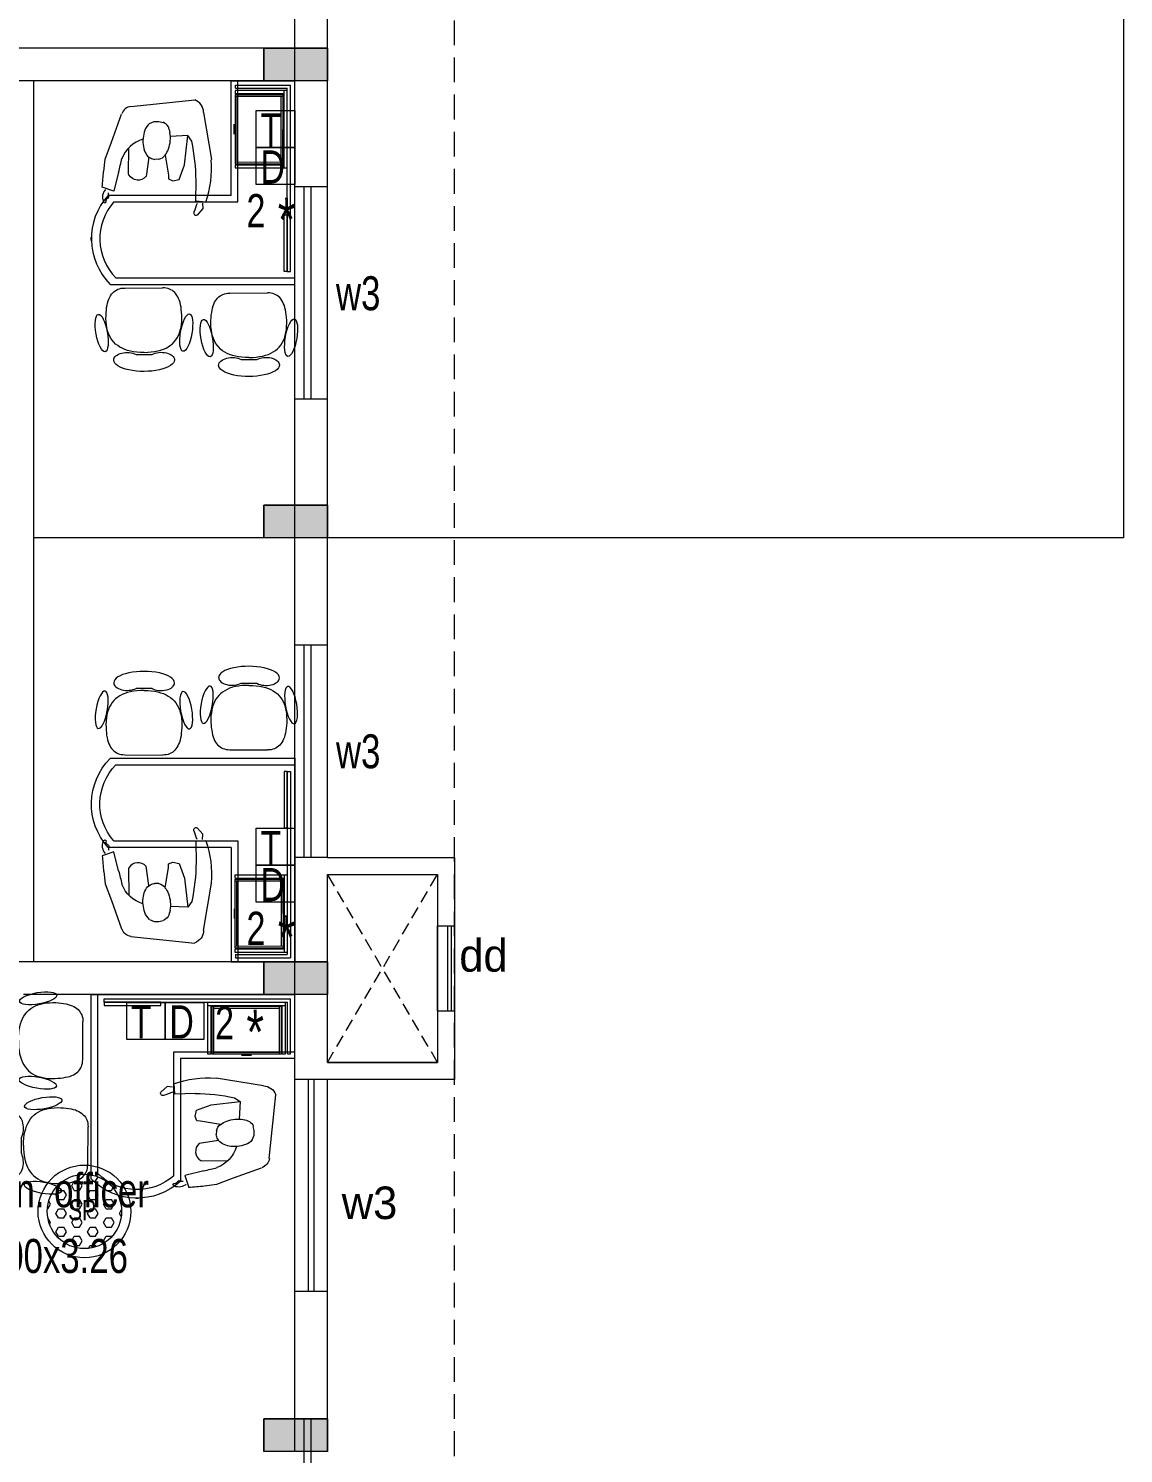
# Model space of a CAD drawing. Header units: metres. Extents: x 191982 to 427160, y -8904 to 80370.
# Drawn here: x 419413 to 427160, y 22497 to 32572 of the extents above; entities that cross this region are included whole.
import ezdxf

# ---------------------------------------------------------------- set-up
doc = ezdxf.new("R2010")
doc.units = ezdxf.units.M
doc.header["$LTSCALE"] = 700
doc.header["$MEASUREMENT"] = 0
doc.linetypes.add('DASHED2', pattern=[0.375, 0.25, -0.125])
doc.linetypes.add('HIDDEN2', pattern=[0.1875, 0.125, -0.0625])
doc.layers.get('0').update_dxf_attribs({"lineweight": 9})
for name, color, linetype, lineweight in [('FURNITURE', 7, 'Continuous', 9), ('MAIN GATE', 7, 'Continuous', 9), ('NEW PLANS', 7, 'Continuous', 9), ('PLAN', 7, 'Continuous', 9)]:
    doc.layers.add(name, color=color, linetype=linetype, lineweight=lineweight)
doc.styles.add('RVR', font='MOD20.TTF')
doc.styles.get("Standard").update_dxf_attribs({"font": 'swisscl.ttf'})

# ---------------------------------------------------------------- blocks, each defined once
blk = doc.blocks.new('DAS')
at = {"layer": 'MAIN GATE'}
h = blk.add_hatch(dxfattribs=at)
h.set_pattern_fill('HEX', color=1, scale=0.3, style=0)
h.paths.add_polyline_path([(-3163.779, -2.2, 1), (-3163.253, -2.2, 1)])
at = {"layer": 'MAIN GATE', "color": 5}
for radius in [0.328, 0.263]:
    blk.add_circle((-3163.516, -2.2), radius, dxfattribs=at)
at = {"layer": 'NEW PLANS', "color": 7}
blk.add_text('SP', height=0.144, dxfattribs=at).set_placement((-3163.631, -2.262))
blk = doc.blocks.new('ws')
at = {"layer": 'FURNITURE'}
for p, q in [((668705, 47927), (667265, 47927)), ((667265, 47477), (667265, 47927)), ((667295, 47508), (667295, 47897)), ((668613, 47897), (667295, 47897)), ((667318, 47508), (667318, 47874)), ((668613, 47874), (667318, 47874)), ((667333, 47874), (667333, 47506)), ((667881, 47874), (667333, 47874)), ((667881, 47506), (667881, 47874)), ((668213, 47874), (668613, 47874)), ((668213, 47851), (668213, 47874)), ((668613, 47874), (668613, 47897)), ((668613, 47874), (668613, 47851)), ((668659, 46660), (668659, 47927)), ((668705, 46621), (668705, 47927)), ((667881, 47851), (667333, 47851)), ((667356, 47851), (667356, 47506)), ((667363, 47844), (667363, 47506)), ((667851, 47843), (667363, 47844)), ((667376, 47844), (667375, 47506)), ((667839, 47831), (667376, 47831)), ((667838, 47506), (667839, 47843)), ((667851, 47506), (667851, 47843)), ((667858, 47506), (667858, 47851)), ((668613, 47851), (668213, 47851)), ((668121, 47523), (667265, 47523)), ((668075, 47477), (667265, 47477)), ((667318, 47508), (667295, 47508)), ((667333, 47506), (667356, 47506)), ((667363, 47506), (667851, 47506)), ((667375, 47518), (667838, 47518)), ((667642, 47499), (667572, 47499)), ((667858, 47506), (667881, 47506)), ((668075, 47477), (668075, 46606)), ((668121, 46646), (668121, 47523)), ((668393, 46487), (668371, 46487))]:
    blk.add_line(p, q, dxfattribs=at)
at = {"layer": 'FURNITURE', "ltscale": 12}
for p, q in [((668869, 47857, 375), (668854, 47853, 375)), ((668884, 47861, 375), (668869, 47857, 375)), ((668901, 47864, 375), (668884, 47861, 375)), ((668919, 47867, 375), (668901, 47864, 375)), ((668938, 47868, 375), (668919, 47867, 375)), ((668957, 47870, 375), (668938, 47868, 375)), ((668978, 47870, 375), (668957, 47870, 375)), ((669002, 47869, 375), (668978, 47870, 375)), ((669024, 47868, 375), (669002, 47869, 375)), ((669045, 47864, 375), (669024, 47868, 375)), ((669065, 47860, 375), (669045, 47864, 375)), ((669084, 47854, 375), (669065, 47860, 375)), ((668766, 47760, 375), (668765, 47748, 375)), ((668769, 47772, 375), (668766, 47760, 375)), ((668773, 47783, 375), (668769, 47772, 375)), ((668778, 47793, 375), (668773, 47783, 375)), ((668783, 47803, 375), (668778, 47793, 375)), ((668790, 47812, 375), (668783, 47803, 375)), ((668798, 47821, 375), (668790, 47812, 375)), ((668807, 47828, 375), (668798, 47821, 375)), ((668818, 47836, 375), (668807, 47828, 375)), ((668829, 47842, 375), (668818, 47836, 375)), ((668841, 47848, 375), (668829, 47842, 375)), ((668854, 47853, 375), (668841, 47848, 375)), ((669101, 47847, 375), (669084, 47854, 375)), ((669118, 47838, 375), (669101, 47847, 375)), ((669133, 47828, 375), (669118, 47838, 375)), ((669147, 47817, 375), (669133, 47828, 375)), ((669160, 47804, 375), (669147, 47817, 375)), ((669171, 47790, 375), (669160, 47804, 375)), ((669182, 47775, 375), (669171, 47790, 375)), ((669191, 47758, 375), (669182, 47775, 375)), ((669199, 47740, 375), (669191, 47758, 375)), ((668765, 47748, 375), (668764, 47735, 375)), ((668766, 47467, 375), (668764, 47735, 375)), ((669205, 47720, 375), (669199, 47740, 375)), ((669211, 47700, 375), (669205, 47720, 375)), ((669215, 47678, 375), (669211, 47700, 375)), ((669218, 47654, 375), (669215, 47678, 375)), ((669236, 47547, 375), (669236, 47659, 375)), ((669220, 47629, 375), (669218, 47654, 375)), ((669221, 47577, 375), (669219, 47552, 375)), ((669221, 47603, 375), (669220, 47629, 375)), ((669221, 47603, 375), (669221, 47577, 375)), ((668767, 47454, 375), (668766, 47467, 375)), ((669200, 47466, 375), (669192, 47448, 375)), ((669207, 47486, 375), (669200, 47466, 375)), ((669212, 47507, 375), (669207, 47486, 375)), ((669216, 47529, 375), (669212, 47507, 375)), ((669219, 47552, 375), (669216, 47529, 375)), ((668768, 47441, 375), (668767, 47454, 375)), ((668771, 47429, 375), (668768, 47441, 375)), ((668775, 47418, 375), (668771, 47429, 375)), ((668780, 47408, 375), (668775, 47418, 375)), ((668786, 47398, 375), (668780, 47408, 375)), ((668793, 47389, 375), (668786, 47398, 375)), ((668801, 47381, 375), (668793, 47389, 375)), ((668810, 47373, 375), (668801, 47381, 375)), ((668820, 47366, 375), (668810, 47373, 375)), ((668831, 47360, 375), (668820, 47366, 375)), ((668844, 47354, 375), (668831, 47360, 375)), ((668857, 47349, 375), (668844, 47354, 375)), ((669104, 47358, 375), (669087, 47351, 375)), ((669120, 47367, 375), (669104, 47358, 375)), ((669135, 47377, 375), (669120, 47367, 375)), ((669149, 47389, 375), (669135, 47377, 375)), ((669162, 47402, 375), (669149, 47389, 375)), ((669173, 47416, 375), (669162, 47402, 375)), ((669183, 47431, 375), (669173, 47416, 375)), ((669192, 47448, 375), (669183, 47431, 375)), ((668872, 47345, 375), (668857, 47349, 375)), ((668887, 47342, 375), (668872, 47345, 375)), ((668904, 47339, 375), (668887, 47342, 375)), ((668922, 47336, 375), (668904, 47339, 375)), ((668940, 47335, 375), (668922, 47336, 375)), ((668960, 47334, 375), (668940, 47335, 375)), ((668981, 47334, 375), (668960, 47334, 375)), ((669005, 47334, 375), (668981, 47334, 375)), ((669027, 47337, 375), (669005, 47334, 375)), ((669048, 47340, 375), (669027, 47337, 375)), ((669068, 47345, 375), (669048, 47340, 375)), ((669087, 47351, 375), (669068, 47345, 375)), ((668742, 47051, 375), (668737, 47041, 375)), ((668747, 47061, 375), (668742, 47051, 375)), ((668754, 47070, 375), (668747, 47061, 375)), ((668762, 47078, 375), (668754, 47070, 375)), ((668771, 47086, 375), (668762, 47078, 375)), ((668782, 47093, 375), (668771, 47086, 375)), ((668793, 47100, 375), (668782, 47093, 375)), ((668805, 47105, 375), (668793, 47100, 375)), ((668818, 47111, 375), (668805, 47105, 375)), ((668833, 47115, 375), (668818, 47111, 375)), ((668848, 47119, 375), (668833, 47115, 375)), ((668865, 47122, 375), (668848, 47119, 375)), ((668883, 47124, 375), (668865, 47122, 375)), ((668901, 47126, 375), (668883, 47124, 375)), ((668921, 47127, 375), (668901, 47126, 375)), ((668942, 47128, 375), (668921, 47127, 375)), ((668966, 47127, 375), (668942, 47128, 375)), ((668988, 47125, 375), (668966, 47127, 375)), ((669009, 47122, 375), (668988, 47125, 375)), ((669029, 47117, 375), (669009, 47122, 375)), ((669048, 47112, 375), (669029, 47117, 375)), ((669065, 47104, 375), (669048, 47112, 375)), ((669082, 47096, 375), (669065, 47104, 375)), ((669097, 47086, 375), (669082, 47096, 375)), ((669111, 47074, 375), (669097, 47086, 375)), ((669124, 47062, 375), (669111, 47074, 375)), ((669135, 47048, 375), (669124, 47062, 375)), ((668729, 47006, 375), (668728, 46992, 375)), ((668730, 46724, 375), (668728, 46992, 375)), ((668730, 47018, 375), (668729, 47006, 375)), ((668733, 47030, 375), (668730, 47018, 375)), ((668737, 47041, 375), (668733, 47030, 375)), ((669145, 47032, 375), (669135, 47048, 375)), ((669155, 47016, 375), (669145, 47032, 375)), ((669163, 46997, 375), (669155, 47016, 375)), ((669169, 46978, 375), (669163, 46997, 375)), ((669175, 46957, 375), (669169, 46978, 375)), ((669179, 46935, 375), (669175, 46957, 375)), ((669182, 46912, 375), (669179, 46935, 375)), ((669184, 46887, 375), (669182, 46912, 375)), ((669185, 46861, 375), (669184, 46887, 375)), ((669185, 46861, 375), (669185, 46835, 375)), ((669200, 46805, 375), (669200, 46917, 375)), ((669176, 46764, 375), (669171, 46743, 375)), ((669180, 46786, 375), (669176, 46764, 375)), ((669183, 46810, 375), (669180, 46786, 375)), ((669185, 46835, 375), (669183, 46810, 375)), ((668731, 46711, 375), (668730, 46724, 375)), ((668732, 46699, 375), (668731, 46711, 375)), ((668735, 46687, 375), (668732, 46699, 375)), ((668739, 46676, 375), (668735, 46687, 375)), ((668744, 46666, 375), (668739, 46676, 375)), ((668750, 46656, 375), (668744, 46666, 375)), ((668757, 46647, 375), (668750, 46656, 375)), ((669126, 46659, 375), (669113, 46647, 375)), ((669137, 46674, 375), (669126, 46659, 375)), ((669147, 46689, 375), (669137, 46674, 375)), ((669156, 46706, 375), (669147, 46689, 375)), ((669164, 46724, 375), (669156, 46706, 375)), ((669171, 46743, 375), (669164, 46724, 375)), ((668765, 46639, 375), (668757, 46647, 375)), ((668774, 46631, 375), (668765, 46639, 375)), ((668784, 46624, 375), (668774, 46631, 375)), ((668795, 46618, 375), (668784, 46624, 375)), ((668808, 46612, 375), (668795, 46618, 375)), ((668821, 46607, 375), (668808, 46612, 375)), ((668836, 46603, 375), (668821, 46607, 375)), ((668851, 46599, 375), (668836, 46603, 375)), ((668868, 46596, 375), (668851, 46599, 375)), ((668886, 46594, 375), (668868, 46596, 375)), ((668904, 46593, 375), (668886, 46594, 375)), ((668924, 46592, 375), (668904, 46593, 375)), ((668945, 46591, 375), (668924, 46592, 375)), ((668969, 46592, 375), (668945, 46591, 375)), ((668991, 46594, 375), (668969, 46592, 375)), ((669012, 46598, 375), (668991, 46594, 375)), ((669032, 46603, 375), (669012, 46598, 375)), ((669051, 46609, 375), (669032, 46603, 375)), ((669068, 46616, 375), (669051, 46609, 375)), ((669084, 46625, 375), (669068, 46616, 375)), ((669099, 46635, 375), (669084, 46625, 375)), ((669113, 46647, 375), (669099, 46635, 375))]:
    blk.add_line(p, q, dxfattribs=at)
at = {"layer": 'FURNITURE', "color": 8}
for p, q in [((667488, 47281), (667822, 47337)), ((668122, 47297), (668116, 47226)), ((668131, 47273), (668168, 47277)), ((668168, 47277), (668214, 47237)), ((667446, 46768), (667399, 47219)), ((667692, 47198), (667652, 47171)), ((667858, 47147), (667652, 47171)), ((667652, 47171), (667658, 47047)), ((668116, 47226), (667970, 47229)), ((667962, 47110), (667858, 47147)), ((667959, 47034), (667971, 47065)), ((667971, 47065), (667962, 47110)), ((667552, 46966), (667559, 46995)), ((667552, 46933), (667552, 46966)), ((667790, 47009), (667932, 47033)), ((667819, 46966), (667821, 46937)), ((667932, 47033), (667959, 47034)), ((667566, 46899), (667552, 46933)), ((667805, 46895), (667942, 46875)), ((667923, 46751), (667738, 46753)), ((667931, 46754), (667923, 46751)), ((667699, 46631), (667500, 46702)), ((667910, 46680), (668044, 46647)), ((667818, 46586), (667699, 46631)), ((667906, 46575), (667818, 46586)), ((668044, 46647), (668016, 46564)), ((668016, 46564), (668016, 46564)), ((668016, 46564), (668016, 46564)), ((668078, 46608), (668056, 46609))]:
    blk.add_line(p, q, dxfattribs=at)
at = {"layer": 'FURNITURE'}
for radius, start, end in [(395, 228.6026, 314.4206), (455, 227.5843, 315.0769)]:
    blk.add_arc((668382, 46943), radius, start, end, dxfattribs=at)
at = {"layer": 'FURNITURE', "ltscale": 12, "extrusion": (0, 0, -1)}
for centre, major_axis, ratio, start_param, end_param in [((669081, 47901, 0), (-132, 23), 0.3, -1.570796, 4.712389), ((669274, 47724, 0), (-0.5, 93.9), 0.571429, 3.95137, 6.283186), ((669275, 47603, 0), (-1, 215), 0.375, 0, 3.141593), ((669275, 47483, 0), (-0.5, 93.9), 0.571429, 3.141592, 5.473402), ((669084, 47304, 0), (132, 24), 0.3, 4.712389, 10.995574), ((669045, 47159, 0), (-132, 23), 0.3, -1.570796, 4.712389), ((669238, 46982, 0), (-0.5, 93.9), 0.571429, 3.95137, 6.283186), ((669239, 46861, 0), (-1, 215), 0.375, 0, 3.141593), ((669239, 46740, 0), (-0.5, 93.9), 0.571429, 3.141592, 5.473402), ((669048, 46561, 0), (132, 24), 0.3, 4.712389, 10.995574)]:
    blk.add_ellipse(centre, major_axis=major_axis, ratio=ratio, start_param=start_param, end_param=end_param, dxfattribs=at)
at = {"layer": 'FURNITURE', "color": 8}
for centre, major_axis, ratio, start_param, end_param in [((667490, 47185), (95.7, -12.3), 1, 1.719618, 2.907669), ((667891, 46701), (686, -91), 0.919648, 1.350379, 1.791214), ((667971, 45939), (1363, 149), 0.939866, 1.46862, 1.672973), ((668598, 48448), (1287, -174), 1, 4.47917, 4.53015), ((668199, 47229), (2.8, 16.1), 1, 2.999443, 5.387528), ((667629, 46966), (13.3, 75.6), 1, 0.753992, 1.348649), ((667659, 46885), (28, 160), 1, 0.348288, 0.635012), ((667669, 46829), (215, -38), 1, 1.651056, 1.920034), ((667669, 46829), (38, 215), 1, -0.188719, 0.08026), ((667692, 46887), (27, 154), 1, -0.506934, -0.188719), ((667750, 46951), (69.6, -12.3), 1, 0.389868, 1.134958), ((667650, 46970), (108, -19), 1, 4.018348, 4.557921), ((667692, 47071), (38, 215), 1, 2.952874, 3.221852), ((667692, 47071), (38, 215), 1, 3.221852, 3.490831), ((667899, 46920), (230, -31), 1, 3.571543, 4.480193), ((667703, 47010), (27, 154), 1, 3.490831, 3.809046), ((667753, 46928), (59.8, -10.5), 1, 5.290249, 6.09033), ((667741, 46947), (14, 79.4), 1, 4.347655, 4.762279), ((667527, 46780), (81, -14.3), 1, 3.456142, 4.546182), ((666219, 39982), (978, 6839), 1, -0.105221, -0.091082), ((667275, 39296), (972, 7241), 1, 0.031824, 0.046996), ((668087, 46646), (78.6, -13.8), 1, 4.14765, 5.268631), ((668085, 46602), (1.66, 9.45), 1, -1.145356, 1.069697), ((668113, 46610), (3.3, 18.9), 1, 1.996237, 3.283887), ((668118, 46580), (11.7, -2.1), 1, 0.741246, 2.194457), ((668111, 46587), (16.5, -2.9), 1, 5.268631, 6.380468)]:
    blk.add_ellipse(centre, major_axis=major_axis, ratio=ratio, start_param=start_param, end_param=end_param, dxfattribs=at)
at = {"layer": 'FURNITURE', "color": 8, "extrusion": (0, 0, -1)}
blk.add_ellipse((667893, 46818), major_axis=(73.4, -12.9), ratio=1, start_param=-1.028066, end_param=0.867547, dxfattribs=at)

msp = doc.modelspace()

# ---------------------------------------------------------------- hatches: boundary and pattern name
at = {"layer": 'NEW PLANS'}
for points in [[(421307.772, 32431.692), (421307.772, 32201.692), (421077.772, 32201.692), (421077.772, 32431.692)], [(421307.772, 32431.692), (421307.772, 32201.692), (421077.772, 32201.692), (421077.772, 32431.692)], [(421307.772, 32431.692), (421307.772, 32201.692), (421077.772, 32201.692), (421077.772, 32431.692)], [(421307.772, 32431.692), (421307.772, 32201.692), (421077.772, 32201.692), (421077.772, 32431.692)], [(421307.772, 32431.692), (421307.772, 32201.692), (421077.772, 32201.692), (421077.772, 32431.692)], [(421307.772, 32431.692), (421307.772, 32201.692), (421077.772, 32201.692), (421077.772, 32431.692)], [(421307.772, 32431.692), (421307.772, 32201.692), (421077.772, 32201.692), (421077.772, 32431.692)], [(421307.772, 32431.692), (421307.772, 32201.692), (421077.772, 32201.692), (421077.772, 32431.692)], [(421307.772, 32431.692), (421307.772, 32201.692), (421077.772, 32201.692), (421077.772, 32431.692)], [(421307.772, 32431.692), (421307.772, 32201.692), (421077.772, 32201.692), (421077.772, 32431.692)], [(421307.772, 32431.692), (421307.772, 32201.692), (421077.772, 32201.692), (421077.772, 32431.692)], [(421307.772, 32431.692), (421307.772, 32201.692), (421077.772, 32201.692), (421077.772, 32431.692)], [(421307.772, 32431.692), (421307.772, 32201.692), (421077.772, 32201.692), (421077.772, 32431.692)], [(421307.772, 32431.692), (421307.772, 32201.692), (421077.772, 32201.692), (421077.772, 32431.692)], [(421307.772, 32431.692), (421527.772, 32431.692), (421527.772, 32201.692), (421307.772, 32201.692)], [(421307.772, 32431.692), (421527.772, 32431.692), (421527.772, 32201.692), (421307.772, 32201.692)], [(421307.772, 32431.692), (421527.772, 32431.692), (421527.772, 32201.692), (421307.772, 32201.692)], [(421307.772, 32431.692), (421527.772, 32431.692), (421527.772, 32201.692), (421307.772, 32201.692)], [(421307.772, 32431.692), (421527.772, 32431.692), (421527.772, 32201.692), (421307.772, 32201.692)], [(421307.772, 32431.692), (421527.772, 32431.692), (421527.772, 32201.692), (421307.772, 32201.692)], [(421307.772, 32431.692), (421527.772, 32431.692), (421527.772, 32201.692), (421307.772, 32201.692)], [(421307.772, 32431.692), (421527.772, 32431.692), (421527.772, 32201.692), (421307.772, 32201.692)], [(421307.772, 32431.692), (421527.772, 32431.692), (421527.772, 32201.692), (421307.772, 32201.692)], [(421307.772, 32431.692), (421527.772, 32431.692), (421527.772, 32201.692), (421307.772, 32201.692)], [(421307.772, 32431.692), (421527.772, 32431.692), (421527.772, 32201.692), (421307.772, 32201.692)], [(421307.772, 32431.692), (421527.772, 32431.692), (421527.772, 32201.692), (421307.772, 32201.692)], [(421307.772, 32431.692), (421527.772, 32431.692), (421527.772, 32201.692), (421307.772, 32201.692)], [(421307.772, 32431.692), (421527.772, 32431.692), (421527.772, 32201.692), (421307.772, 32201.692)], [(421307.772, 29201.692), (421307.772, 28971.692), (421077.772, 28971.692), (421077.772, 29201.692)], [(421307.772, 29201.692), (421307.772, 28971.692), (421077.772, 28971.692), (421077.772, 29201.692)], [(421307.772, 29201.692), (421307.772, 28971.692), (421077.772, 28971.692), (421077.772, 29201.692)], [(421307.772, 29201.692), (421307.772, 28971.692), (421077.772, 28971.692), (421077.772, 29201.692)], [(421307.772, 29201.692), (421527.772, 29201.692), (421527.772, 28971.692), (421307.772, 28971.692)], [(421307.772, 29201.692), (421527.772, 29201.692), (421527.772, 28971.692), (421307.772, 28971.692)], [(421307.772, 29201.692), (421527.772, 29201.692), (421527.772, 28971.692), (421307.772, 28971.692)], [(421307.772, 29201.692), (421527.772, 29201.692), (421527.772, 28971.692), (421307.772, 28971.692)], [(421307.772, 25971.692), (421307.772, 25741.692), (421077.772, 25741.692), (421077.772, 25971.692)], [(421307.772, 25971.692), (421307.772, 25741.692), (421077.772, 25741.692), (421077.772, 25971.692)], [(421307.772, 25971.692), (421307.772, 25741.692), (421077.772, 25741.692), (421077.772, 25971.692)], [(421307.772, 25971.692), (421307.772, 25741.692), (421077.772, 25741.692), (421077.772, 25971.692)], [(421307.772, 25971.692), (421527.772, 25971.692), (421527.772, 25741.692), (421307.772, 25741.692)], [(421307.772, 25971.692), (421527.772, 25971.692), (421527.772, 25741.692), (421307.772, 25741.692)], [(421307.772, 25971.692), (421527.772, 25971.692), (421527.772, 25741.692), (421307.772, 25741.692)], [(421307.772, 25971.692), (421527.772, 25971.692), (421527.772, 25741.692), (421307.772, 25741.692)], [(421307.772, 22741.692), (421307.772, 22511.692), (421077.772, 22511.692), (421077.772, 22741.692)], [(421307.772, 22741.692), (421307.772, 22511.692), (421077.772, 22511.692), (421077.772, 22741.692)], [(421307.772, 22741.692), (421307.772, 22511.692), (421077.772, 22511.692), (421077.772, 22741.692)], [(421307.772, 22741.692), (421307.772, 22511.692), (421077.772, 22511.692), (421077.772, 22741.692)], [(421307.772, 22741.692), (421527.772, 22741.692), (421527.772, 22511.692), (421307.772, 22511.692)], [(421307.772, 22741.692), (421527.772, 22741.692), (421527.772, 22511.692), (421307.772, 22511.692)], [(421307.772, 22741.692), (421527.772, 22741.692), (421527.772, 22511.692), (421307.772, 22511.692)], [(421307.772, 22741.692), (421527.772, 22741.692), (421527.772, 22511.692), (421307.772, 22511.692)]]:
    msp.add_hatch(color=256, dxfattribs=at).paths.add_polyline_path(points)

# ---------------------------------------------------------------- linework, layer by layer
for points in [[(421025.215, 31991.934), (421297.772, 31991.934), (421297.772, 31730.432), (421025.215, 31730.432)], [(421025.215, 31730.432), (421297.772, 31730.432), (421297.772, 31468.93), (421025.215, 31468.93)], [(421025.215, 26917.885), (421297.772, 26917.885), (421297.772, 26656.383), (421025.215, 26656.383)], [(421025.215, 26656.383), (421297.772, 26656.383), (421297.772, 26394.881), (421025.215, 26394.881)], [(420108.011, 25685.941), (420380.567, 25685.941), (420380.567, 25424.439), (420108.011, 25424.439)], [(420380.567, 25685.941), (420653.123, 25685.941), (420653.123, 25424.439), (420380.567, 25424.439)]]:
    msp.add_lwpolyline(points, close=True)
at = {"layer": 'MAIN GATE'}
for p, q in [((421527.772, 25141.692), (421297.772, 25141.692)), ((421527.772, 25141.692), (421297.772, 25141.692)), ((421392.772, 25141.692), (421392.772, 23641.692)), ((421432.772, 25141.692), (421432.772, 23641.692)), ((421527.772, 23641.692), (421297.772, 23641.692))]:
    msp.add_line(p, q, dxfattribs=at)
at = {"layer": 'NEW PLANS'}
for p, q in [((421527.772, 28971.692), (421527.772, 42121.692)), ((421527.772, 28971.692), (421527.772, 42121.692)), ((427160.273, 42121.692), (427160.273, 28971.692)), ((421527.772, 26711.084), (421527.772, 34891.692)), ((421527.772, 26711.084), (421527.772, 34891.692)), ((421527.772, 26711.084), (421527.772, 34891.692)), ((421527.772, 26711.084), (421527.772, 34891.692)), ((421527.772, 26711.084), (421527.772, 34891.692)), ((421527.772, 26711.084), (421527.772, 34891.692)), ((421297.772, 24301.692), (421297.772, 33871.692)), ((421297.772, 24181.692), (421297.772, 33871.692)), ((421297.772, 30761.692), (421297.772, 33871.692)), ((421297.772, 30761.692), (421297.772, 33871.692)), ((421077.772, 32431.692), (418797.772, 32431.692)), ((421527.772, 32431.692), (421077.772, 32431.692)), ((421077.772, 32201.692), (421077.772, 32431.692)), ((421077.772, 32431.692), (421077.772, 32201.692)), ((421527.772, 32431.692), (421077.772, 32431.692)), ((421527.772, 32431.692), (421077.772, 32431.692)), ((421527.772, 32431.692), (421077.772, 32431.692)), ((421527.772, 32431.692), (421077.772, 32431.692)), ((421077.772, 32431.692), (421527.772, 32431.692)), ((421077.772, 32431.692), (421527.772, 32431.692)), ((421077.772, 32431.692), (421527.772, 32431.692)), ((421077.772, 32431.692), (421527.772, 32431.692)), ((421077.772, 32431.692), (421527.772, 32431.692)), ((421077.772, 32431.692), (421527.772, 32431.692)), ((421077.772, 32431.692), (421527.772, 32431.692)), ((421077.772, 32431.692), (421527.772, 32431.692)), ((421077.772, 32431.692), (421527.772, 32431.692)), ((421077.772, 32431.692), (421527.772, 32431.692)), ((421077.772, 32431.692), (421527.772, 32431.692)), ((421077.772, 32431.692), (421527.772, 32431.692)), ((421077.772, 32431.692), (421527.772, 32431.692)), ((421077.772, 32431.692), (421527.772, 32431.692)), ((421077.772, 32431.692), (421527.772, 32431.692)), ((421077.772, 32431.692), (421527.772, 32431.692)), ((421077.772, 32431.692), (421527.772, 32431.692)), ((421527.772, 32431.692), (421077.772, 32431.692)), ((421077.772, 32201.692), (421077.772, 32431.692)), ((421077.772, 32431.692), (421077.772, 32201.692)), ((421527.772, 32431.692), (421077.772, 32431.692)), ((421527.772, 32431.692), (421077.772, 32431.692)), ((421527.772, 32431.692), (421077.772, 32431.692)), ((421527.772, 32431.692), (421077.772, 32431.692)), ((421077.772, 32431.692), (421527.772, 32431.692)), ((421077.772, 32431.692), (421527.772, 32431.692)), ((421077.772, 32431.692), (421527.772, 32431.692)), ((421077.772, 32431.692), (421527.772, 32431.692)), ((421077.772, 32431.692), (421527.772, 32431.692)), ((421077.772, 32431.692), (421527.772, 32431.692)), ((421077.772, 32431.692), (421527.772, 32431.692)), ((421077.772, 32431.692), (421527.772, 32431.692)), ((421077.772, 32431.692), (421527.772, 32431.692)), ((421077.772, 32431.692), (421527.772, 32431.692)), ((421077.772, 32431.692), (421527.772, 32431.692)), ((421077.772, 32431.692), (421527.772, 32431.692)), ((421077.772, 32431.692), (421527.772, 32431.692)), ((421077.772, 32431.692), (421527.772, 32431.692)), ((421077.772, 32431.692), (421527.772, 32431.692)), ((421077.772, 32431.692), (421527.772, 32431.692)), ((421077.772, 32431.692), (421527.772, 32431.692)), ((421527.772, 32431.692), (421077.772, 32431.692)), ((421077.772, 32201.692), (421077.772, 32431.692)), ((421077.772, 32431.692), (421077.772, 32201.692)), ((421527.772, 32431.692), (421077.772, 32431.692)), ((421527.772, 32431.692), (421077.772, 32431.692)), ((421527.772, 32431.692), (421077.772, 32431.692)), ((421527.772, 32431.692), (421077.772, 32431.692)), ((421077.772, 32431.692), (421527.772, 32431.692)), ((421077.772, 32431.692), (421527.772, 32431.692)), ((421077.772, 32431.692), (421527.772, 32431.692)), ((421077.772, 32431.692), (421527.772, 32431.692)), ((421077.772, 32431.692), (421527.772, 32431.692)), ((421077.772, 32431.692), (421527.772, 32431.692)), ((421077.772, 32431.692), (421527.772, 32431.692)), ((421077.772, 32431.692), (421527.772, 32431.692)), ((421077.772, 32431.692), (421527.772, 32431.692)), ((421077.772, 32431.692), (421527.772, 32431.692)), ((421077.772, 32431.692), (421527.772, 32431.692)), ((421077.772, 32431.692), (421527.772, 32431.692)), ((421077.772, 32431.692), (421527.772, 32431.692)), ((421077.772, 32431.692), (421527.772, 32431.692)), ((421077.772, 32431.692), (421527.772, 32431.692)), ((421077.772, 32431.692), (421527.772, 32431.692)), ((421077.772, 32431.692), (421527.772, 32431.692)), ((421527.772, 32431.692), (421077.772, 32431.692)), ((421077.772, 32201.692), (421077.772, 32431.692)), ((421077.772, 32431.692), (421077.772, 32201.692)), ((421527.772, 32431.692), (421077.772, 32431.692)), ((421527.772, 32431.692), (421077.772, 32431.692)), ((421527.772, 32431.692), (421077.772, 32431.692)), ((421527.772, 32431.692), (421077.772, 32431.692)), ((421077.772, 32431.692), (421527.772, 32431.692)), ((421077.772, 32431.692), (421527.772, 32431.692)), ((421077.772, 32431.692), (421527.772, 32431.692)), ((421077.772, 32431.692), (421527.772, 32431.692)), ((421077.772, 32431.692), (421527.772, 32431.692)), ((421077.772, 32431.692), (421527.772, 32431.692)), ((421077.772, 32431.692), (421527.772, 32431.692)), ((421077.772, 32431.692), (421527.772, 32431.692)), ((421077.772, 32431.692), (421527.772, 32431.692)), ((421077.772, 32431.692), (421527.772, 32431.692)), ((421077.772, 32431.692), (421527.772, 32431.692)), ((421077.772, 32431.692), (421527.772, 32431.692)), ((421077.772, 32431.692), (421527.772, 32431.692)), ((421077.772, 32431.692), (421527.772, 32431.692)), ((421077.772, 32431.692), (421527.772, 32431.692)), ((421077.772, 32431.692), (421527.772, 32431.692)), ((421077.772, 32431.692), (421527.772, 32431.692)), ((421527.772, 32431.692), (421077.772, 32431.692)), ((421077.772, 32201.692), (421077.772, 32431.692)), ((421077.772, 32431.692), (421077.772, 32201.692)), ((421527.772, 32431.692), (421077.772, 32431.692)), ((421527.772, 32431.692), (421077.772, 32431.692)), ((421527.772, 32431.692), (421077.772, 32431.692)), ((421527.772, 32431.692), (421077.772, 32431.692)), ((421077.772, 32431.692), (421527.772, 32431.692)), ((421077.772, 32431.692), (421527.772, 32431.692)), ((421077.772, 32431.692), (421527.772, 32431.692)), ((421077.772, 32431.692), (421527.772, 32431.692)), ((421077.772, 32431.692), (421527.772, 32431.692)), ((421077.772, 32431.692), (421527.772, 32431.692)), ((421077.772, 32431.692), (421527.772, 32431.692)), ((421077.772, 32431.692), (421527.772, 32431.692)), ((421077.772, 32431.692), (421527.772, 32431.692)), ((421077.772, 32431.692), (421527.772, 32431.692)), ((421077.772, 32431.692), (421527.772, 32431.692)), ((421077.772, 32431.692), (421527.772, 32431.692)), ((421077.772, 32431.692), (421527.772, 32431.692)), ((421077.772, 32431.692), (421527.772, 32431.692)), ((421077.772, 32431.692), (421527.772, 32431.692)), ((421077.772, 32431.692), (421527.772, 32431.692)), ((421077.772, 32431.692), (421527.772, 32431.692)), ((421527.772, 32431.692), (421077.772, 32431.692)), ((421077.772, 32201.692), (421077.772, 32431.692)), ((421077.772, 32431.692), (421077.772, 32201.692)), ((421527.772, 32431.692), (421077.772, 32431.692)), ((421527.772, 32431.692), (421077.772, 32431.692)), ((421527.772, 32431.692), (421077.772, 32431.692)), ((421527.772, 32431.692), (421077.772, 32431.692)), ((421077.772, 32431.692), (421527.772, 32431.692)), ((421077.772, 32431.692), (421527.772, 32431.692)), ((421077.772, 32431.692), (421527.772, 32431.692)), ((421077.772, 32431.692), (421527.772, 32431.692)), ((421077.772, 32431.692), (421527.772, 32431.692)), ((421077.772, 32431.692), (421527.772, 32431.692)), ((421077.772, 32431.692), (421527.772, 32431.692)), ((421077.772, 32431.692), (421527.772, 32431.692)), ((421077.772, 32431.692), (421527.772, 32431.692)), ((421077.772, 32431.692), (421527.772, 32431.692)), ((421077.772, 32431.692), (421527.772, 32431.692)), ((421077.772, 32431.692), (421527.772, 32431.692)), ((421077.772, 32431.692), (421527.772, 32431.692)), ((421077.772, 32431.692), (421527.772, 32431.692)), ((421077.772, 32431.692), (421527.772, 32431.692)), ((421077.772, 32431.692), (421527.772, 32431.692)), ((421077.772, 32431.692), (421527.772, 32431.692)), ((421527.772, 32431.692), (421077.772, 32431.692)), ((421077.772, 32201.692), (421077.772, 32431.692)), ((421077.772, 32431.692), (421077.772, 32201.692)), ((421527.772, 32431.692), (421077.772, 32431.692)), ((421527.772, 32431.692), (421077.772, 32431.692)), ((421527.772, 32431.692), (421077.772, 32431.692)), ((421527.772, 32431.692), (421077.772, 32431.692)), ((421077.772, 32431.692), (421527.772, 32431.692)), ((421077.772, 32431.692), (421527.772, 32431.692)), ((421077.772, 32431.692), (421527.772, 32431.692)), ((421077.772, 32431.692), (421527.772, 32431.692)), ((421077.772, 32431.692), (421527.772, 32431.692)), ((421077.772, 32431.692), (421527.772, 32431.692)), ((421077.772, 32431.692), (421527.772, 32431.692)), ((421077.772, 32431.692), (421527.772, 32431.692)), ((421077.772, 32431.692), (421527.772, 32431.692)), ((421077.772, 32431.692), (421527.772, 32431.692)), ((421077.772, 32431.692), (421527.772, 32431.692)), ((421077.772, 32431.692), (421527.772, 32431.692)), ((421077.772, 32431.692), (421527.772, 32431.692)), ((421077.772, 32431.692), (421527.772, 32431.692)), ((421077.772, 32431.692), (421527.772, 32431.692)), ((421077.772, 32431.692), (421527.772, 32431.692)), ((421077.772, 32431.692), (421527.772, 32431.692)), ((421297.772, 32201.692), (421297.772, 32431.692)), ((421297.772, 32201.692), (421297.772, 32431.692)), ((421297.772, 32201.692), (421297.772, 32431.692)), ((421297.772, 32201.692), (421297.772, 32431.692)), ((421297.772, 32201.692), (421297.772, 32431.692)), ((421297.772, 32201.692), (421297.772, 32431.692)), ((421297.772, 32201.692), (421297.772, 32431.692)), ((421302.772, 32431.692), (421527.772, 32431.692)), ((421302.772, 32431.692), (421527.772, 32431.692)), ((421527.772, 32201.692), (421527.772, 32431.692)), ((421527.772, 32201.692), (421527.772, 32431.692)), ((421527.772, 32201.692), (421527.772, 32431.692)), ((421527.772, 32201.692), (421527.772, 32431.692)), ((421527.772, 32201.692), (421527.772, 32431.692)), ((421527.772, 32201.692), (421527.772, 32431.692)), ((421527.772, 32201.692), (421527.772, 32431.692)), ((421527.772, 32201.692), (421527.772, 32431.692)), ((421527.772, 32201.692), (421527.772, 32431.692)), ((421527.772, 32201.692), (421527.772, 32431.692)), ((421527.772, 32201.692), (421527.772, 32431.692)), ((421527.772, 32201.692), (421527.772, 32431.692)), ((421527.772, 32201.692), (421527.772, 32431.692)), ((421527.772, 32201.692), (421527.772, 32431.692)), ((421527.772, 32201.692), (421527.772, 32431.692)), ((421527.772, 32201.692), (421527.772, 32431.692)), ((421527.772, 32201.692), (421527.772, 32431.692)), ((421527.772, 32201.692), (421527.772, 32431.692)), ((421527.772, 32201.692), (421527.772, 32431.692)), ((421527.772, 32201.692), (421527.772, 32431.692)), ((421527.772, 32201.692), (421527.772, 32431.692)), ((421077.772, 32201.692), (418797.772, 32201.692)), ((421527.772, 32201.692), (421077.772, 32201.692)), ((421527.772, 32201.692), (421077.772, 32201.692)), ((421297.772, 32201.692), (421077.772, 32201.692)), ((421527.772, 32201.692), (421077.772, 32201.692)), ((421527.772, 32201.692), (421077.772, 32201.692)), ((421297.772, 32201.692), (421077.772, 32201.692)), ((421527.772, 32201.692), (421077.772, 32201.692)), ((421527.772, 32201.692), (421077.772, 32201.692)), ((421297.772, 32201.692), (421077.772, 32201.692)), ((421527.772, 32201.692), (421077.772, 32201.692)), ((421527.772, 32201.692), (421077.772, 32201.692)), ((421297.772, 32201.692), (421077.772, 32201.692)), ((421527.772, 31451.692), (421297.772, 31451.692)), ((421362.772, 29951.692), (421362.772, 31451.692)), ((421412.772, 29951.692), (421412.772, 31451.692)), ((421297.772, 28101.692), (421297.772, 30531.692)), ((421297.772, 28101.692), (421297.772, 30531.692)), ((421297.772, 28101.692), (421297.772, 30531.692)), ((421297.772, 28101.692), (421297.772, 30531.692)), ((421527.772, 29951.692), (421297.772, 29951.692)), ((421527.772, 29201.692), (421077.772, 29201.692)), ((421077.772, 28971.692), (421077.772, 29201.692)), ((421077.772, 29201.692), (421077.772, 28971.692)), ((421527.772, 29201.692), (421077.772, 29201.692)), ((421527.772, 29201.692), (421077.772, 29201.692)), ((421527.772, 29201.692), (421077.772, 29201.692)), ((421527.772, 29201.692), (421077.772, 29201.692)), ((421077.772, 29201.692), (421527.772, 29201.692)), ((421077.772, 29201.692), (421527.772, 29201.692)), ((421077.772, 29201.692), (421527.772, 29201.692)), ((421077.772, 29201.692), (421527.772, 29201.692)), ((421077.772, 29201.692), (421527.772, 29201.692)), ((421077.772, 29201.692), (421527.772, 29201.692)), ((421077.772, 29201.692), (421527.772, 29201.692)), ((421077.772, 29201.692), (421527.772, 29201.692)), ((421077.772, 29201.692), (421527.772, 29201.692)), ((421077.772, 29201.692), (421527.772, 29201.692)), ((421077.772, 29201.692), (421527.772, 29201.692)), ((421077.772, 29201.692), (421527.772, 29201.692)), ((421077.772, 29201.692), (421527.772, 29201.692)), ((421077.772, 29201.692), (421527.772, 29201.692)), ((421077.772, 29201.692), (421527.772, 29201.692)), ((421077.772, 29201.692), (421527.772, 29201.692)), ((421077.772, 29201.692), (421527.772, 29201.692)), ((421527.772, 29201.692), (421077.772, 29201.692)), ((421077.772, 28971.692), (421077.772, 29201.692)), ((421077.772, 29201.692), (421077.772, 28971.692)), ((421527.772, 29201.692), (421077.772, 29201.692)), ((421527.772, 29201.692), (421077.772, 29201.692)), ((421527.772, 29201.692), (421077.772, 29201.692)), ((421527.772, 29201.692), (421077.772, 29201.692)), ((421077.772, 29201.692), (421527.772, 29201.692)), ((421077.772, 29201.692), (421527.772, 29201.692)), ((421077.772, 29201.692), (421527.772, 29201.692)), ((421077.772, 29201.692), (421527.772, 29201.692)), ((421077.772, 29201.692), (421527.772, 29201.692)), ((421077.772, 29201.692), (421527.772, 29201.692)), ((421077.772, 29201.692), (421527.772, 29201.692)), ((421077.772, 29201.692), (421527.772, 29201.692)), ((421077.772, 29201.692), (421527.772, 29201.692)), ((421077.772, 29201.692), (421527.772, 29201.692)), ((421077.772, 29201.692), (421527.772, 29201.692)), ((421077.772, 29201.692), (421527.772, 29201.692)), ((421077.772, 29201.692), (421527.772, 29201.692)), ((421077.772, 29201.692), (421527.772, 29201.692)), ((421077.772, 29201.692), (421527.772, 29201.692)), ((421077.772, 29201.692), (421527.772, 29201.692)), ((421077.772, 29201.692), (421527.772, 29201.692)), ((421297.772, 28971.692), (421297.772, 29201.692)), ((421297.772, 28971.692), (421297.772, 29201.692)), ((421527.772, 28971.692), (421527.772, 29201.692)), ((421527.772, 28971.692), (421527.772, 29201.692)), ((421527.772, 28971.692), (421527.772, 29201.692)), ((421527.772, 28971.692), (421527.772, 29201.692)), ((421527.772, 28971.692), (421527.772, 29201.692)), ((421527.772, 28971.692), (421527.772, 29201.692)), ((421527.772, 28971.692), (421077.772, 28971.692)), ((421527.772, 28971.692), (421077.772, 28971.692)), ((421297.772, 28971.692), (421077.772, 28971.692)), ((421527.772, 28971.692), (421077.772, 28971.692)), ((421527.772, 28971.692), (421077.772, 28971.692)), ((421297.772, 28971.692), (421077.772, 28971.692)), ((422960.273, 28971.692), (421527.772, 28971.692)), ((427160.273, 28971.692), (422960.273, 28971.692)), ((421527.772, 28211.084), (421297.772, 28211.084)), ((421527.772, 28211.084), (421297.772, 28211.084)), ((421362.772, 26711.084), (421362.772, 28211.084)), ((421362.772, 26711.084), (421362.772, 28211.084)), ((421412.772, 26711.084), (421412.772, 28211.084)), ((421412.772, 26711.084), (421412.772, 28211.084)), ((421527.772, 26711.084), (421297.772, 26711.084)), ((421527.772, 26711.084), (421297.772, 26711.084)), ((421527.772, 26711.084), (422427.772, 26711.084)), ((422427.772, 26711.084), (422427.772, 25141.692)), ((421527.772, 25261.692), (421527.772, 26591.084)), ((421527.772, 25261.692), (421527.772, 26591.084)), ((421527.772, 26201.692), (421527.772, 26591.084)), ((421527.772, 26591.084), (422307.772, 26591.084)), ((421527.772, 26591.084), (422307.772, 26591.084)), ((421527.772, 25261.692), (421527.772, 26591.084)), ((421527.772, 25261.692), (421527.772, 26591.084)), ((421527.772, 26201.692), (421527.772, 26591.084)), ((422307.772, 26591.084), (422307.772, 25261.692)), ((422307.772, 26226.388), (422427.772, 26226.388)), ((422307.772, 25626.388), (422307.772, 26226.388)), ((422377.772, 26226.388), (422377.772, 25626.388)), ((422402.772, 26226.388), (422402.772, 25626.388)), ((419497.772, 25971.692), (416417.772, 25971.692)), ((419497.772, 25971.692), (416417.772, 25971.692)), ((421077.772, 25971.692), (419497.772, 25971.692)), ((419547.772, 25971.692), (419497.772, 25971.692)), ((421077.772, 25971.692), (419497.772, 25971.692)), ((419547.772, 25971.692), (419497.772, 25971.692)), ((421527.772, 25971.692), (421077.772, 25971.692)), ((421077.772, 25741.692), (421077.772, 25971.692)), ((421077.772, 25971.692), (421077.772, 25741.692)), ((421527.772, 25971.692), (421077.772, 25971.692)), ((421527.772, 25971.692), (421077.772, 25971.692)), ((421527.772, 25971.692), (421077.772, 25971.692)), ((421527.772, 25971.692), (421077.772, 25971.692)), ((421077.772, 25971.692), (421527.772, 25971.692)), ((421077.772, 25971.692), (421527.772, 25971.692)), ((421077.772, 25971.692), (421527.772, 25971.692)), ((421077.772, 25971.692), (421527.772, 25971.692)), ((421077.772, 25971.692), (421527.772, 25971.692)), ((421077.772, 25971.692), (421527.772, 25971.692)), ((421077.772, 25971.692), (421527.772, 25971.692)), ((421077.772, 25971.692), (421527.772, 25971.692)), ((421077.772, 25971.692), (421527.772, 25971.692)), ((421077.772, 25971.692), (421527.772, 25971.692)), ((421077.772, 25971.692), (421527.772, 25971.692)), ((421077.772, 25971.692), (421527.772, 25971.692)), ((421077.772, 25971.692), (421527.772, 25971.692)), ((421077.772, 25971.692), (421527.772, 25971.692)), ((421077.772, 25971.692), (421527.772, 25971.692)), ((421077.772, 25971.692), (421527.772, 25971.692)), ((421077.772, 25971.692), (421527.772, 25971.692)), ((421527.772, 25971.692), (421077.772, 25971.692)), ((421077.772, 25741.692), (421077.772, 25971.692)), ((421077.772, 25971.692), (421077.772, 25741.692)), ((421527.772, 25971.692), (421077.772, 25971.692)), ((421527.772, 25971.692), (421077.772, 25971.692)), ((421527.772, 25971.692), (421077.772, 25971.692)), ((421527.772, 25971.692), (421077.772, 25971.692)), ((421077.772, 25971.692), (421527.772, 25971.692)), ((421077.772, 25971.692), (421527.772, 25971.692)), ((421077.772, 25971.692), (421527.772, 25971.692)), ((421077.772, 25971.692), (421527.772, 25971.692)), ((421077.772, 25971.692), (421527.772, 25971.692)), ((421077.772, 25971.692), (421527.772, 25971.692)), ((421077.772, 25971.692), (421527.772, 25971.692)), ((421077.772, 25971.692), (421527.772, 25971.692)), ((421077.772, 25971.692), (421527.772, 25971.692)), ((421077.772, 25971.692), (421527.772, 25971.692)), ((421077.772, 25971.692), (421527.772, 25971.692)), ((421077.772, 25971.692), (421527.772, 25971.692)), ((421077.772, 25971.692), (421527.772, 25971.692)), ((421077.772, 25971.692), (421527.772, 25971.692)), ((421077.772, 25971.692), (421527.772, 25971.692)), ((421077.772, 25971.692), (421527.772, 25971.692)), ((421077.772, 25971.692), (421527.772, 25971.692)), ((421297.772, 25741.692), (421297.772, 25971.692)), ((421297.772, 25741.692), (421297.772, 25971.692)), ((421527.772, 25741.692), (421527.772, 25971.692)), ((421527.772, 25741.692), (421527.772, 25971.692)), ((421527.772, 25741.692), (421527.772, 25971.692)), ((421527.772, 25741.692), (421527.772, 25971.692)), ((421527.772, 25741.692), (421527.772, 25971.692)), ((421527.772, 25741.692), (421527.772, 25971.692)), ((421077.772, 25741.692), (419377.772, 25741.692)), ((421077.772, 25741.692), (419377.772, 25741.692)), ((421527.772, 25741.692), (421077.772, 25741.692)), ((421527.772, 25741.692), (421077.772, 25741.692)), ((421297.772, 25741.692), (421077.772, 25741.692)), ((421527.772, 25741.692), (421077.772, 25741.692)), ((421527.772, 25741.692), (421077.772, 25741.692)), ((421297.772, 25741.692), (421077.772, 25741.692)), ((422307.772, 25626.388), (422427.772, 25626.388)), ((421527.772, 25261.692), (422307.772, 25261.692)), ((422307.772, 25261.692), (421527.772, 25261.692)), ((421527.772, 25261.692), (422307.772, 25261.692)), ((421527.772, 22741.692), (421527.772, 25141.692)), ((421527.772, 22741.692), (421527.772, 25141.692)), ((422427.772, 25141.692), (421527.772, 25141.692)), ((421297.772, 22741.692), (421297.772, 24181.692)), ((421297.772, 22741.692), (421297.772, 24071.692)), ((421297.772, 22741.692), (421297.772, 24071.692)), ((421527.772, 22741.692), (421077.772, 22741.692)), ((421077.772, 22511.692), (421077.772, 22741.692)), ((421077.772, 22741.692), (421077.772, 22511.692)), ((421527.772, 22741.692), (421077.772, 22741.692)), ((421527.772, 22741.692), (421077.772, 22741.692)), ((421527.772, 22741.692), (421077.772, 22741.692)), ((421527.772, 22741.692), (421077.772, 22741.692)), ((421077.772, 22741.692), (421527.772, 22741.692)), ((421077.772, 22741.692), (421527.772, 22741.692)), ((421077.772, 22741.692), (421527.772, 22741.692)), ((421077.772, 22741.692), (421527.772, 22741.692)), ((421077.772, 22741.692), (421527.772, 22741.692)), ((421077.772, 22741.692), (421527.772, 22741.692)), ((421077.772, 22741.692), (421527.772, 22741.692)), ((421077.772, 22741.692), (421527.772, 22741.692)), ((421077.772, 22741.692), (421527.772, 22741.692)), ((421077.772, 22741.692), (421527.772, 22741.692)), ((421077.772, 22741.692), (421527.772, 22741.692)), ((421077.772, 22741.692), (421527.772, 22741.692)), ((421077.772, 22741.692), (421527.772, 22741.692)), ((421077.772, 22741.692), (421527.772, 22741.692)), ((421077.772, 22741.692), (421527.772, 22741.692)), ((421077.772, 22741.692), (421527.772, 22741.692)), ((421077.772, 22741.692), (421527.772, 22741.692)), ((421527.772, 22741.692), (421077.772, 22741.692)), ((421077.772, 22511.692), (421077.772, 22741.692)), ((421077.772, 22741.692), (421077.772, 22511.692)), ((421527.772, 22741.692), (421077.772, 22741.692)), ((421527.772, 22741.692), (421077.772, 22741.692)), ((421527.772, 22741.692), (421077.772, 22741.692)), ((421527.772, 22741.692), (421077.772, 22741.692)), ((421077.772, 22741.692), (421527.772, 22741.692)), ((421077.772, 22741.692), (421527.772, 22741.692)), ((421077.772, 22741.692), (421527.772, 22741.692)), ((421077.772, 22741.692), (421527.772, 22741.692)), ((421077.772, 22741.692), (421527.772, 22741.692)), ((421077.772, 22741.692), (421527.772, 22741.692)), ((421077.772, 22741.692), (421527.772, 22741.692)), ((421077.772, 22741.692), (421527.772, 22741.692)), ((421077.772, 22741.692), (421527.772, 22741.692)), ((421077.772, 22741.692), (421527.772, 22741.692)), ((421077.772, 22741.692), (421527.772, 22741.692)), ((421077.772, 22741.692), (421527.772, 22741.692)), ((421077.772, 22741.692), (421527.772, 22741.692)), ((421077.772, 22741.692), (421527.772, 22741.692)), ((421077.772, 22741.692), (421527.772, 22741.692)), ((421077.772, 22741.692), (421527.772, 22741.692)), ((421077.772, 22741.692), (421527.772, 22741.692)), ((421297.772, 22511.692), (421297.772, 22741.692)), ((421297.772, 22511.692), (421297.772, 22741.692)), ((421302.772, 22741.692), (421527.772, 22741.692)), ((421302.772, 22741.692), (421527.772, 22741.692)), ((421362.772, 21356.692), (421362.772, 22741.692)), ((421412.772, 21356.692), (421412.772, 22741.692)), ((421527.772, 22511.692), (421527.772, 22741.692)), ((421527.772, 22511.692), (421527.772, 22741.692)), ((421527.772, 22511.692), (421527.772, 22741.692)), ((421527.772, 22511.692), (421527.772, 22741.692)), ((421527.772, 22511.692), (421527.772, 22741.692)), ((421527.772, 22511.692), (421527.772, 22741.692)), ((421527.772, 22511.692), (421077.772, 22511.692)), ((421527.772, 22511.692), (421077.772, 22511.692)), ((421297.772, 22511.692), (421077.772, 22511.692)), ((421527.772, 22511.692), (421077.772, 22511.692)), ((421527.772, 22511.692), (421077.772, 22511.692)), ((421297.772, 22511.692), (421077.772, 22511.692))]:
    msp.add_line(p, q, dxfattribs=at)
at = {"layer": 'NEW PLANS', "linetype": 'HIDDEN2'}
for p, q in [((421527.772, 25261.692), (422307.772, 26591.084)), ((422307.772, 25261.692), (421527.772, 26591.084))]:
    msp.add_line(p, q, dxfattribs=at)
at = {"layer": 'NEW PLANS'}
for points in [[(421077.772, 32201.692), (421077.772, 32431.692), (421527.772, 32431.692), (421527.772, 32201.692)], [(421077.772, 32201.692), (421077.772, 32431.692), (421527.772, 32431.692), (421527.772, 32201.692)], [(421077.772, 32201.692), (421077.772, 32431.692), (421527.772, 32431.692), (421527.772, 32201.692)], [(421077.772, 32201.692), (421077.772, 32431.692), (421527.772, 32431.692), (421527.772, 32201.692)], [(421077.772, 32201.692), (421077.772, 32431.692), (421527.772, 32431.692), (421527.772, 32201.692)], [(421077.772, 32201.692), (421077.772, 32431.692), (421527.772, 32431.692), (421527.772, 32201.692)], [(421077.772, 32201.692), (421077.772, 32431.692), (421527.772, 32431.692), (421527.772, 32201.692)], [(421077.772, 32201.692), (421077.772, 32431.692), (421527.772, 32431.692), (421527.772, 32201.692)], [(421077.772, 32201.692), (421077.772, 32431.692), (421527.772, 32431.692), (421527.772, 32201.692)], [(421077.772, 32201.692), (421077.772, 32431.692), (421527.772, 32431.692), (421527.772, 32201.692)], [(421077.772, 32201.692), (421077.772, 32431.692), (421527.772, 32431.692), (421527.772, 32201.692)], [(421077.772, 32201.692), (421077.772, 32431.692), (421527.772, 32431.692), (421527.772, 32201.692)], [(421077.772, 32201.692), (421077.772, 32431.692), (421527.772, 32431.692), (421527.772, 32201.692)], [(421077.772, 32201.692), (421077.772, 32431.692), (421527.772, 32431.692), (421527.772, 32201.692)], [(421077.772, 28971.692), (421077.772, 29201.692), (421527.772, 29201.692), (421527.772, 28971.692)], [(421077.772, 28971.692), (421077.772, 29201.692), (421527.772, 29201.692), (421527.772, 28971.692)], [(421077.772, 28971.692), (421077.772, 29201.692), (421527.772, 29201.692), (421527.772, 28971.692)], [(421077.772, 28971.692), (421077.772, 29201.692), (421527.772, 29201.692), (421527.772, 28971.692)], [(421077.772, 25741.692), (421077.772, 25971.692), (421527.772, 25971.692), (421527.772, 25741.692)], [(421077.772, 25741.692), (421077.772, 25971.692), (421527.772, 25971.692), (421527.772, 25741.692)], [(421077.772, 25741.692), (421077.772, 25971.692), (421527.772, 25971.692), (421527.772, 25741.692)], [(421077.772, 25741.692), (421077.772, 25971.692), (421527.772, 25971.692), (421527.772, 25741.692)], [(421077.772, 22511.692), (421077.772, 22741.692), (421527.772, 22741.692), (421527.772, 22511.692)], [(421077.772, 22511.692), (421077.772, 22741.692), (421527.772, 22741.692), (421527.772, 22511.692)], [(421077.772, 22511.692), (421077.772, 22741.692), (421527.772, 22741.692), (421527.772, 22511.692)], [(421077.772, 22511.692), (421077.772, 22741.692), (421527.772, 22741.692), (421527.772, 22511.692)]]:
    msp.add_lwpolyline(points, close=True, dxfattribs=at)
at = {"layer": 'PLAN'}
for p, q in [((419448.751, 32201.692), (419448.751, 25971.692)), ((421077.772, 28971.692), (419448.751, 28971.692))]:
    msp.add_line(p, q, dxfattribs=at)
at = {"layer": 'PLAN', "linetype": 'DASHED2'}
msp.add_lwpolyline([(412967.772, 7416.692), (412967.772, 8666.692), (416197.772, 8666.692), (416197.772, 11896.692), (418670.564, 11896.692), (422427.772, 15653.9), (422427.772, 50936.692)], dxfattribs=at)

# ---------------------------------------------------------------- block references
at = {"layer": 'FURNITURE', "rotation": 270}
msp.add_blockref('ws', (373370.333, 699466.722), dxfattribs=at)
at = {"layer": 'FURNITURE', "xscale": -1, "rotation": 270}
msp.add_blockref('ws', (373370.333, -641293.338), dxfattribs=at)
at = {"layer": 'FURNITURE', "xscale": -1}
msp.add_blockref('ws', (1088562.802, -22185.746), dxfattribs=at)
at = {"layer": 'MAIN GATE', "xscale": 1000, "yscale": 1000, "zscale": 1000}
msp.add_blockref('DAS', (3583325.233, 26407.872), dxfattribs=at)

# ---------------------------------------------------------------- texts
at = {"attachment_point": 1}
for s, insert, char_height, width in [('T', (421054.218, 31971.519), 234.375, 128.74319), ('D', (421054.218, 31710.017), 234.375, 128.74319), ('2', (420955.64, 31401.26), 234.375, 128.74319), ('*', (421176.817, 31375.988), 312.5, 171.65759), ('T', (421054.218, 26897.47), 234.375, 128.74319), ('D', (421054.218, 26635.968), 234.375, 128.74319), ('2', (420955.64, 26327.211), 234.375, 128.74319), ('*', (421176.817, 26301.938), 312.5, 171.65759), ('T', (420137.013, 25665.526), 234.375, 128.74319), ('D', (420409.57, 25665.526), 234.375, 128.74319), ('2', (420733.727, 25658.814), 234.375, 128.74319), ('*', (420954.904, 25633.542), 312.5, 171.65759)]:
    msp.add_mtext(s, dxfattribs=dict(at, insert=insert, char_height=char_height, width=width))
at = {"layer": 'NEW PLANS'}
for s, p in [('w3', (421588.624, 30579.79)), ('w3', (421588.624, 27341.397)), ('w3', (421588.624, 27341.397)), ('Admn. officer', (418815.281, 24237.378)), ('3.00x3.26', (419036.537, 23773.253))]:
    msp.add_text(s, height=240, dxfattribs=at).set_placement(p)
at = {"layer": 'NEW PLANS', "style": 'RVR'}
for s, p in [('dd', (422461.204, 25903.453)), ('w3', (421629.373, 24154.062))]:
    msp.add_text(s, height=230, dxfattribs=at).set_placement(p)

doc.saveas('drawing.dxf')
